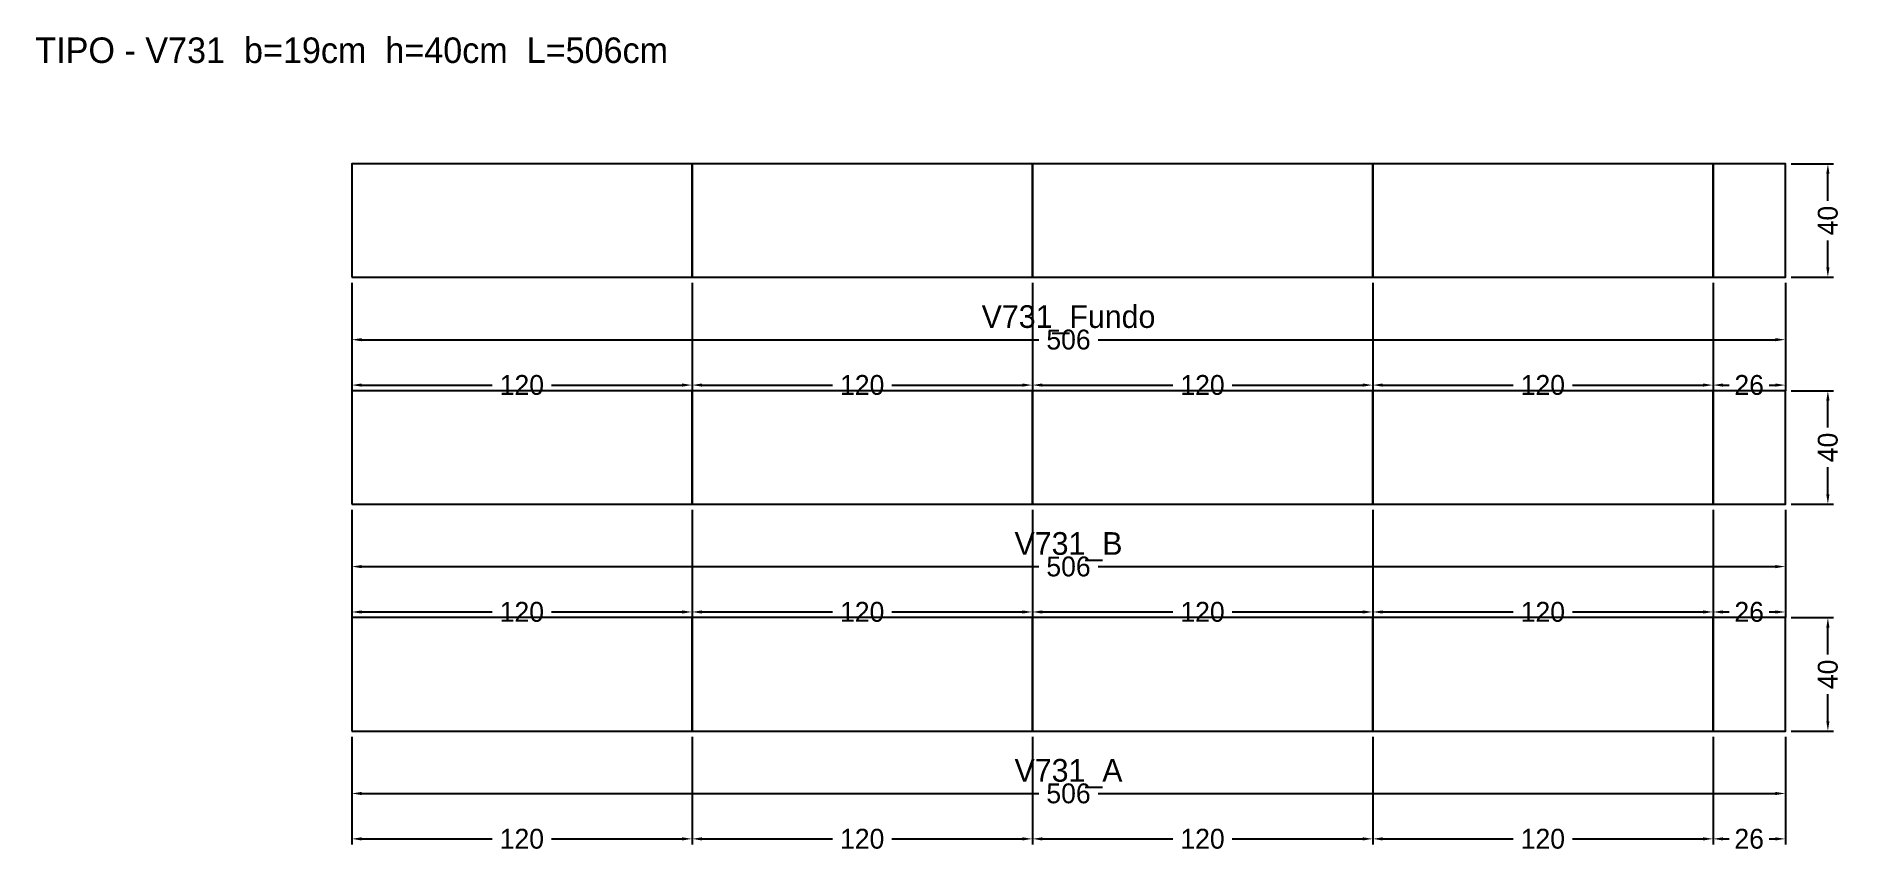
# Model space of a CAD drawing. Header units: metres. Extents: x -111 to 525, y -43 to 245.
import ezdxf

# ---------------------------------------------------------------- set-up
doc = ezdxf.new("R2010")
doc.units = ezdxf.units.M
for name, color, linetype in [('COTA', 3, 'Continuous'), ('NOMENCLATURA', 2, 'Continuous'), ('Paineis', 7, 'Continuous'), ('Texto Secao', 2, 'Continuous')]:
    doc.layers.add(name, color=color, linetype=linetype)
doc.dimstyles.new('COTA_VIG', dxfattribs={"dimtxt": 7, "dimasz": 3.5, "dimexe": 2, "dimexo": 2, "dimgap": 1.5, "dimtad": 1, "dimdec": 1, "dimcen": 2.5, "dimclrd": 3, "dimclre": 3, "dimclrt": 3, "dimazin": 3, "dimtfac": 1, "dimtmove": 0, "dimatfit": 3})

# ---------------------------------------------------------------- blocks, each defined once
blk = doc.blocks.new('_CLOSEDFILLED')
at = {"color": 0, "linetype": 'BYBLOCK'}
blk.add_solid([(-1, 0.16), (0, 0), (-1, -0.16)], dxfattribs=at)
blk = doc.blocks.new('*D1')
at = {"color": 3}
for p, q in [((0, -2), (0, -24)), ((505.5, -2), (505.5, -24)), ((3.5, -22), (242.25, -22)), ((263.25, -22), (502, -22))]:
    blk.add_line(p, q, dxfattribs=at)
at = {"layer": 'Defpoints'}
for p in [(0, 0), (505.5, 0), (0, -22)]:
    blk.add_point(p, dxfattribs=at)
at = {"layer": 'COTA', "color": 3, "xscale": 3.5, "yscale": 3.5, "rotation": 180}
blk.add_blockref('_CLOSEDFILLED', (0, -22), dxfattribs=at)
at = {"layer": 'COTA', "color": 3, "xscale": 3.5, "yscale": 3.5}
blk.add_blockref('_CLOSEDFILLED', (505.5, -22), dxfattribs=at)
at = {"layer": 'COTA', "color": 3, "insert": (252.75, -22), "char_height": 7, "attachment_point": 5}
blk.add_mtext('506', dxfattribs=at)
blk = doc.blocks.new('*D2')
at = {"color": 3}
for p, q in [((0, -2), (0, -40)), ((120, -2), (120, -40)), ((3.5, -38), (49.5, -38)), ((70.5, -38), (116.5, -38))]:
    blk.add_line(p, q, dxfattribs=at)
at = {"layer": 'Defpoints'}
for p in [(0, 0), (120, 0), (0, -38)]:
    blk.add_point(p, dxfattribs=at)
at = {"layer": 'COTA', "color": 3, "xscale": 3.5, "yscale": 3.5, "rotation": 180}
blk.add_blockref('_CLOSEDFILLED', (0, -38), dxfattribs=at)
at = {"layer": 'COTA', "color": 3, "xscale": 3.5, "yscale": 3.5}
blk.add_blockref('_CLOSEDFILLED', (120, -38), dxfattribs=at)
at = {"layer": 'COTA', "color": 3, "insert": (60, -38), "char_height": 7, "attachment_point": 5}
blk.add_mtext('120', dxfattribs=at)
blk = doc.blocks.new('*D3')
at = {"color": 3}
for p, q in [((120, -2), (120, -40)), ((240, -2), (240, -40)), ((123.5, -38), (169.5, -38)), ((190.5, -38), (236.5, -38))]:
    blk.add_line(p, q, dxfattribs=at)
at = {"layer": 'Defpoints'}
for p in [(120, 0), (240, 0), (120, -38)]:
    blk.add_point(p, dxfattribs=at)
at = {"layer": 'COTA', "color": 3, "xscale": 3.5, "yscale": 3.5, "rotation": 180}
blk.add_blockref('_CLOSEDFILLED', (120, -38), dxfattribs=at)
at = {"layer": 'COTA', "color": 3, "xscale": 3.5, "yscale": 3.5}
blk.add_blockref('_CLOSEDFILLED', (240, -38), dxfattribs=at)
at = {"layer": 'COTA', "color": 3, "insert": (180, -38), "char_height": 7, "attachment_point": 5}
blk.add_mtext('120', dxfattribs=at)
blk = doc.blocks.new('*D4')
at = {"color": 3}
for p, q in [((240, -2), (240, -40)), ((360, -2), (360, -40)), ((243.5, -38), (289.5, -38)), ((310.5, -38), (356.5, -38))]:
    blk.add_line(p, q, dxfattribs=at)
at = {"layer": 'Defpoints'}
for p in [(240, 0), (360, 0), (240, -38)]:
    blk.add_point(p, dxfattribs=at)
at = {"layer": 'COTA', "color": 3, "xscale": 3.5, "yscale": 3.5, "rotation": 180}
blk.add_blockref('_CLOSEDFILLED', (240, -38), dxfattribs=at)
at = {"layer": 'COTA', "color": 3, "xscale": 3.5, "yscale": 3.5}
blk.add_blockref('_CLOSEDFILLED', (360, -38), dxfattribs=at)
at = {"layer": 'COTA', "color": 3, "insert": (300, -38), "char_height": 7, "attachment_point": 5}
blk.add_mtext('120', dxfattribs=at)
blk = doc.blocks.new('*D5')
at = {"color": 3}
for p, q in [((360, -2), (360, -40)), ((480, -2), (480, -40)), ((363.5, -38), (409.5, -38)), ((430.5, -38), (476.5, -38))]:
    blk.add_line(p, q, dxfattribs=at)
at = {"layer": 'Defpoints'}
for p in [(360, 0), (480, 0), (360, -38)]:
    blk.add_point(p, dxfattribs=at)
at = {"layer": 'COTA', "color": 3, "xscale": 3.5, "yscale": 3.5, "rotation": 180}
blk.add_blockref('_CLOSEDFILLED', (360, -38), dxfattribs=at)
at = {"layer": 'COTA', "color": 3, "xscale": 3.5, "yscale": 3.5}
blk.add_blockref('_CLOSEDFILLED', (480, -38), dxfattribs=at)
at = {"layer": 'COTA', "color": 3, "insert": (420, -38), "char_height": 7, "attachment_point": 5}
blk.add_mtext('120', dxfattribs=at)
blk = doc.blocks.new('*D6')
at = {"color": 3}
for p, q in [((480, -2), (480, -40)), ((505.5, -2), (505.5, -40)), ((483.5, -38), (485.75, -38)), ((499.75, -38), (502, -38))]:
    blk.add_line(p, q, dxfattribs=at)
at = {"layer": 'Defpoints'}
for p in [(480, 0), (505.5, 0), (480, -38)]:
    blk.add_point(p, dxfattribs=at)
at = {"layer": 'COTA', "color": 3, "xscale": 3.5, "yscale": 3.5, "rotation": 180}
blk.add_blockref('_CLOSEDFILLED', (480, -38), dxfattribs=at)
at = {"layer": 'COTA', "color": 3, "xscale": 3.5, "yscale": 3.5}
blk.add_blockref('_CLOSEDFILLED', (505.5, -38), dxfattribs=at)
at = {"layer": 'COTA', "color": 3, "insert": (492.75, -38), "char_height": 7, "attachment_point": 5}
blk.add_mtext('26', dxfattribs=at)
blk = doc.blocks.new('*D7')
at = {"color": 3}
for p, q in [((507.5, 40), (522.5, 40)), ((520.5, 27), (520.5, 36.5)), ((520.5, 3.5), (520.5, 13)), ((507.5, 0), (522.5, 0))]:
    blk.add_line(p, q, dxfattribs=at)
at = {"layer": 'Defpoints'}
for p in [(505.5, 40), (505.5, 0), (520.5, 0)]:
    blk.add_point(p, dxfattribs=at)
at = {"layer": 'COTA', "color": 3, "xscale": 3.5, "yscale": 3.5}
for p, rotation in [((520.5, 40), 90), ((520.5, 0), 270)]:
    blk.add_blockref('_CLOSEDFILLED', p, dxfattribs=dict(at, rotation=rotation))
at = {"layer": 'COTA', "color": 3, "insert": (520.5, 20), "char_height": 7, "attachment_point": 5, "rotation": 90}
blk.add_mtext('40', dxfattribs=at)
blk = doc.blocks.new('*D8')
at = {"color": 3}
for p, q in [((0, 78), (0, 56)), ((505.5, 78), (505.5, 56)), ((3.5, 58), (242.25, 58)), ((263.25, 58), (502, 58))]:
    blk.add_line(p, q, dxfattribs=at)
at = {"layer": 'Defpoints'}
for p in [(0, 80), (505.5, 80), (0, 58)]:
    blk.add_point(p, dxfattribs=at)
at = {"layer": 'COTA', "color": 3, "xscale": 3.5, "yscale": 3.5, "rotation": 180}
blk.add_blockref('_CLOSEDFILLED', (0, 58), dxfattribs=at)
at = {"layer": 'COTA', "color": 3, "xscale": 3.5, "yscale": 3.5}
blk.add_blockref('_CLOSEDFILLED', (505.5, 58), dxfattribs=at)
at = {"layer": 'COTA', "color": 3, "insert": (252.75, 58), "char_height": 7, "attachment_point": 5}
blk.add_mtext('506', dxfattribs=at)
blk = doc.blocks.new('*D9')
at = {"color": 3}
for p, q in [((0, 78), (0, 40)), ((120, 78), (120, 40)), ((3.5, 42), (49.5, 42)), ((70.5, 42), (116.5, 42))]:
    blk.add_line(p, q, dxfattribs=at)
at = {"layer": 'Defpoints'}
for p in [(0, 80), (120, 80), (0, 42)]:
    blk.add_point(p, dxfattribs=at)
at = {"layer": 'COTA', "color": 3, "xscale": 3.5, "yscale": 3.5, "rotation": 180}
blk.add_blockref('_CLOSEDFILLED', (0, 42), dxfattribs=at)
at = {"layer": 'COTA', "color": 3, "xscale": 3.5, "yscale": 3.5}
blk.add_blockref('_CLOSEDFILLED', (120, 42), dxfattribs=at)
at = {"layer": 'COTA', "color": 3, "insert": (60, 42), "char_height": 7, "attachment_point": 5}
blk.add_mtext('120', dxfattribs=at)
blk = doc.blocks.new('*D10')
at = {"color": 3}
for p, q in [((120, 78), (120, 40)), ((240, 78), (240, 40)), ((123.5, 42), (169.5, 42)), ((190.5, 42), (236.5, 42))]:
    blk.add_line(p, q, dxfattribs=at)
at = {"layer": 'Defpoints'}
for p in [(120, 80), (240, 80), (120, 42)]:
    blk.add_point(p, dxfattribs=at)
at = {"layer": 'COTA', "color": 3, "xscale": 3.5, "yscale": 3.5, "rotation": 180}
blk.add_blockref('_CLOSEDFILLED', (120, 42), dxfattribs=at)
at = {"layer": 'COTA', "color": 3, "xscale": 3.5, "yscale": 3.5}
blk.add_blockref('_CLOSEDFILLED', (240, 42), dxfattribs=at)
at = {"layer": 'COTA', "color": 3, "insert": (180, 42), "char_height": 7, "attachment_point": 5}
blk.add_mtext('120', dxfattribs=at)
blk = doc.blocks.new('*D11')
at = {"color": 3}
for p, q in [((240, 78), (240, 40)), ((360, 78), (360, 40)), ((243.5, 42), (289.5, 42)), ((310.5, 42), (356.5, 42))]:
    blk.add_line(p, q, dxfattribs=at)
at = {"layer": 'Defpoints'}
for p in [(240, 80), (360, 80), (240, 42)]:
    blk.add_point(p, dxfattribs=at)
at = {"layer": 'COTA', "color": 3, "xscale": 3.5, "yscale": 3.5, "rotation": 180}
blk.add_blockref('_CLOSEDFILLED', (240, 42), dxfattribs=at)
at = {"layer": 'COTA', "color": 3, "xscale": 3.5, "yscale": 3.5}
blk.add_blockref('_CLOSEDFILLED', (360, 42), dxfattribs=at)
at = {"layer": 'COTA', "color": 3, "insert": (300, 42), "char_height": 7, "attachment_point": 5}
blk.add_mtext('120', dxfattribs=at)
blk = doc.blocks.new('*D12')
at = {"color": 3}
for p, q in [((360, 78), (360, 40)), ((480, 78), (480, 40)), ((363.5, 42), (409.5, 42)), ((430.5, 42), (476.5, 42))]:
    blk.add_line(p, q, dxfattribs=at)
at = {"layer": 'Defpoints'}
for p in [(360, 80), (480, 80), (360, 42)]:
    blk.add_point(p, dxfattribs=at)
at = {"layer": 'COTA', "color": 3, "xscale": 3.5, "yscale": 3.5, "rotation": 180}
blk.add_blockref('_CLOSEDFILLED', (360, 42), dxfattribs=at)
at = {"layer": 'COTA', "color": 3, "xscale": 3.5, "yscale": 3.5}
blk.add_blockref('_CLOSEDFILLED', (480, 42), dxfattribs=at)
at = {"layer": 'COTA', "color": 3, "insert": (420, 42), "char_height": 7, "attachment_point": 5}
blk.add_mtext('120', dxfattribs=at)
blk = doc.blocks.new('*D13')
at = {"color": 3}
for p, q in [((480, 78), (480, 40)), ((505.5, 78), (505.5, 40)), ((483.5, 42), (485.75, 42)), ((499.75, 42), (502, 42))]:
    blk.add_line(p, q, dxfattribs=at)
at = {"layer": 'Defpoints'}
for p in [(480, 80), (505.5, 80), (480, 42)]:
    blk.add_point(p, dxfattribs=at)
at = {"layer": 'COTA', "color": 3, "xscale": 3.5, "yscale": 3.5, "rotation": 180}
blk.add_blockref('_CLOSEDFILLED', (480, 42), dxfattribs=at)
at = {"layer": 'COTA', "color": 3, "xscale": 3.5, "yscale": 3.5}
blk.add_blockref('_CLOSEDFILLED', (505.5, 42), dxfattribs=at)
at = {"layer": 'COTA', "color": 3, "insert": (492.75, 42), "char_height": 7, "attachment_point": 5}
blk.add_mtext('26', dxfattribs=at)
blk = doc.blocks.new('*D14')
at = {"color": 3}
for p, q in [((507.5, 120), (522.5, 120)), ((520.5, 107), (520.5, 116.5)), ((520.5, 83.5), (520.5, 93)), ((507.5, 80), (522.5, 80))]:
    blk.add_line(p, q, dxfattribs=at)
at = {"layer": 'Defpoints'}
for p in [(505.5, 120), (505.5, 80), (520.5, 80)]:
    blk.add_point(p, dxfattribs=at)
at = {"layer": 'COTA', "color": 3, "xscale": 3.5, "yscale": 3.5}
for p, rotation in [((520.5, 120), 90), ((520.5, 80), 270)]:
    blk.add_blockref('_CLOSEDFILLED', p, dxfattribs=dict(at, rotation=rotation))
at = {"layer": 'COTA', "color": 3, "insert": (520.5, 100), "char_height": 7, "attachment_point": 5, "rotation": 90}
blk.add_mtext('40', dxfattribs=at)
blk = doc.blocks.new('*D15')
at = {"color": 3}
for p, q in [((0, 158), (0, 136)), ((505.5, 158), (505.5, 136)), ((3.5, 138), (242.25, 138)), ((263.25, 138), (502, 138))]:
    blk.add_line(p, q, dxfattribs=at)
at = {"layer": 'Defpoints'}
for p in [(0, 160), (505.5, 160), (0, 138)]:
    blk.add_point(p, dxfattribs=at)
at = {"layer": 'COTA', "color": 3, "xscale": 3.5, "yscale": 3.5, "rotation": 180}
blk.add_blockref('_CLOSEDFILLED', (0, 138), dxfattribs=at)
at = {"layer": 'COTA', "color": 3, "xscale": 3.5, "yscale": 3.5}
blk.add_blockref('_CLOSEDFILLED', (505.5, 138), dxfattribs=at)
at = {"layer": 'COTA', "color": 3, "insert": (252.75, 138), "char_height": 7, "attachment_point": 5}
blk.add_mtext('506', dxfattribs=at)
blk = doc.blocks.new('*D16')
at = {"color": 3}
for p, q in [((0, 158), (0, 120)), ((120, 158), (120, 120)), ((3.5, 122), (49.5, 122)), ((70.5, 122), (116.5, 122))]:
    blk.add_line(p, q, dxfattribs=at)
at = {"layer": 'Defpoints'}
for p in [(0, 160), (120, 160), (0, 122)]:
    blk.add_point(p, dxfattribs=at)
at = {"layer": 'COTA', "color": 3, "xscale": 3.5, "yscale": 3.5, "rotation": 180}
blk.add_blockref('_CLOSEDFILLED', (0, 122), dxfattribs=at)
at = {"layer": 'COTA', "color": 3, "xscale": 3.5, "yscale": 3.5}
blk.add_blockref('_CLOSEDFILLED', (120, 122), dxfattribs=at)
at = {"layer": 'COTA', "color": 3, "insert": (60, 122), "char_height": 7, "attachment_point": 5}
blk.add_mtext('120', dxfattribs=at)
blk = doc.blocks.new('*D17')
at = {"color": 3}
for p, q in [((120, 158), (120, 120)), ((240, 158), (240, 120)), ((123.5, 122), (169.5, 122)), ((190.5, 122), (236.5, 122))]:
    blk.add_line(p, q, dxfattribs=at)
at = {"layer": 'Defpoints'}
for p in [(120, 160), (240, 160), (120, 122)]:
    blk.add_point(p, dxfattribs=at)
at = {"layer": 'COTA', "color": 3, "xscale": 3.5, "yscale": 3.5, "rotation": 180}
blk.add_blockref('_CLOSEDFILLED', (120, 122), dxfattribs=at)
at = {"layer": 'COTA', "color": 3, "xscale": 3.5, "yscale": 3.5}
blk.add_blockref('_CLOSEDFILLED', (240, 122), dxfattribs=at)
at = {"layer": 'COTA', "color": 3, "insert": (180, 122), "char_height": 7, "attachment_point": 5}
blk.add_mtext('120', dxfattribs=at)
blk = doc.blocks.new('*D18')
at = {"color": 3}
for p, q in [((240, 158), (240, 120)), ((360, 158), (360, 120)), ((243.5, 122), (289.5, 122)), ((310.5, 122), (356.5, 122))]:
    blk.add_line(p, q, dxfattribs=at)
at = {"layer": 'Defpoints'}
for p in [(240, 160), (360, 160), (240, 122)]:
    blk.add_point(p, dxfattribs=at)
at = {"layer": 'COTA', "color": 3, "xscale": 3.5, "yscale": 3.5, "rotation": 180}
blk.add_blockref('_CLOSEDFILLED', (240, 122), dxfattribs=at)
at = {"layer": 'COTA', "color": 3, "xscale": 3.5, "yscale": 3.5}
blk.add_blockref('_CLOSEDFILLED', (360, 122), dxfattribs=at)
at = {"layer": 'COTA', "color": 3, "insert": (300, 122), "char_height": 7, "attachment_point": 5}
blk.add_mtext('120', dxfattribs=at)
blk = doc.blocks.new('*D19')
at = {"color": 3}
for p, q in [((360, 158), (360, 120)), ((480, 158), (480, 120)), ((363.5, 122), (409.5, 122)), ((430.5, 122), (476.5, 122))]:
    blk.add_line(p, q, dxfattribs=at)
at = {"layer": 'Defpoints'}
for p in [(360, 160), (480, 160), (360, 122)]:
    blk.add_point(p, dxfattribs=at)
at = {"layer": 'COTA', "color": 3, "xscale": 3.5, "yscale": 3.5, "rotation": 180}
blk.add_blockref('_CLOSEDFILLED', (360, 122), dxfattribs=at)
at = {"layer": 'COTA', "color": 3, "xscale": 3.5, "yscale": 3.5}
blk.add_blockref('_CLOSEDFILLED', (480, 122), dxfattribs=at)
at = {"layer": 'COTA', "color": 3, "insert": (420, 122), "char_height": 7, "attachment_point": 5}
blk.add_mtext('120', dxfattribs=at)
blk = doc.blocks.new('*D20')
at = {"color": 3}
for p, q in [((480, 158), (480, 120)), ((505.5, 158), (505.5, 120)), ((483.5, 122), (485.75, 122)), ((499.75, 122), (502, 122))]:
    blk.add_line(p, q, dxfattribs=at)
at = {"layer": 'Defpoints'}
for p in [(480, 160), (505.5, 160), (480, 122)]:
    blk.add_point(p, dxfattribs=at)
at = {"layer": 'COTA', "color": 3, "xscale": 3.5, "yscale": 3.5, "rotation": 180}
blk.add_blockref('_CLOSEDFILLED', (480, 122), dxfattribs=at)
at = {"layer": 'COTA', "color": 3, "xscale": 3.5, "yscale": 3.5}
blk.add_blockref('_CLOSEDFILLED', (505.5, 122), dxfattribs=at)
at = {"layer": 'COTA', "color": 3, "insert": (492.75, 122), "char_height": 7, "attachment_point": 5}
blk.add_mtext('26', dxfattribs=at)
blk = doc.blocks.new('*D21')
at = {"color": 3}
for p, q in [((507.5, 200), (522.5, 200)), ((520.5, 187), (520.5, 196.5)), ((520.5, 163.5), (520.5, 173)), ((507.5, 160), (522.5, 160))]:
    blk.add_line(p, q, dxfattribs=at)
at = {"layer": 'Defpoints'}
for p in [(505.5, 200), (505.5, 160), (520.5, 160)]:
    blk.add_point(p, dxfattribs=at)
at = {"layer": 'COTA', "color": 3, "xscale": 3.5, "yscale": 3.5}
for p, rotation in [((520.5, 200), 90), ((520.5, 160), 270)]:
    blk.add_blockref('_CLOSEDFILLED', p, dxfattribs=dict(at, rotation=rotation))
at = {"layer": 'COTA', "color": 3, "insert": (520.5, 180), "char_height": 7, "attachment_point": 5, "rotation": 90}
blk.add_mtext('40', dxfattribs=at)

msp = doc.modelspace()

# ---------------------------------------------------------------- linework, layer by layer
at = {"layer": 'Paineis'}
for points in [[(0, 160), (120, 160), (120, 200), (0, 200)], [(120, 160), (240, 160), (240, 200), (120, 200)], [(240, 160), (360, 160), (360, 200), (240, 200)], [(360, 160), (480, 160), (480, 200), (360, 200)], [(480, 160), (505.5, 160), (505.5, 200), (480, 200)], [(0, 80), (120, 80), (120, 120), (0, 120)], [(120, 80), (240, 80), (240, 120), (120, 120)], [(240, 80), (360, 80), (360, 120), (240, 120)], [(360, 80), (480, 80), (480, 120), (360, 120)], [(480, 80), (505.5, 80), (505.5, 120), (480, 120)], [(0, 0), (120, 0), (120, 40), (0, 40)], [(120, 0), (240, 0), (240, 40), (120, 40)], [(240, 0), (360, 0), (360, 40), (240, 40)], [(360, 0), (480, 0), (480, 40), (360, 40)], [(480, 0), (505.5, 0), (505.5, 40), (480, 40)]]:
    msp.add_lwpolyline(points, close=True, dxfattribs=at)

# ---------------------------------------------------------------- texts
at = {"layer": 'NOMENCLATURA', "insert": (0, 240), "char_height": 9, "width": 525.5, "attachment_point": 5}
msp.add_mtext('TIPO - V731  b=19cm  h=40cm  L=506cm', dxfattribs=at)
at = {"layer": 'Texto Secao', "char_height": 8, "width": 525.5, "attachment_point": 5}
for s, insert in [('V731_Fundo', (252.75, 145)), ('V731_B', (252.75, 65)), ('V731_A', (252.75, -15))]:
    msp.add_mtext(s, dxfattribs=dict(at, insert=insert))

# ---------------------------------------------------------------- dimensions: what is measured, and where the dimension line sits
at = {"layer": 'COTA'}
for base, p1, p2, picture, middle in [((520.5, 160), (505.5, 160), (505.5, 200), '*D21', (520.5, 180)), ((520.5, 80), (505.5, 80), (505.5, 120), '*D14', (520.5, 100)), ((520.5, 0), (505.5, 0), (505.5, 40), '*D7', (520.5, 20))]:
    dim = msp.add_linear_dim(base=base, p1=p1, p2=p2, angle=90, dimstyle='COTA_VIG', dxfattribs=at)
    dim.commit()
    dim.dimension.update_dxf_attribs({"geometry": picture, "text_midpoint": middle})
for base, p1, p2, picture, middle in [((0, 138), (0, 160), (505.5, 160), '*D15', (252.75, 138)), ((0, 122), (0, 160), (120, 160), '*D16', (60, 122)), ((120, 122), (120, 160), (240, 160), '*D17', (180, 122)), ((240, 122), (240, 160), (360, 160), '*D18', (300, 122)), ((360, 122), (360, 160), (480, 160), '*D19', (420, 122)), ((480, 122), (480, 160), (505.5, 160), '*D20', (492.75, 122)), ((0, 58), (0, 80), (505.5, 80), '*D8', (252.75, 58)), ((0, 42), (0, 80), (120, 80), '*D9', (60, 42)), ((120, 42), (120, 80), (240, 80), '*D10', (180, 42)), ((240, 42), (240, 80), (360, 80), '*D11', (300, 42)), ((360, 42), (360, 80), (480, 80), '*D12', (420, 42)), ((480, 42), (480, 80), (505.5, 80), '*D13', (492.75, 42)), ((0, -22), (0, 0), (505.5, 0), '*D1', (252.75, -22)), ((0, -38), (0, 0), (120, 0), '*D2', (60, -38)), ((120, -38), (120, 0), (240, 0), '*D3', (180, -38)), ((240, -38), (240, 0), (360, 0), '*D4', (300, -38)), ((360, -38), (360, 0), (480, 0), '*D5', (420, -38)), ((480, -38), (480, 0), (505.5, 0), '*D6', (492.75, -38))]:
    dim = msp.add_linear_dim(base=base, p1=p1, p2=p2, dimstyle='COTA_VIG', dxfattribs=at)
    dim.commit()
    dim.dimension.update_dxf_attribs({"geometry": picture, "text_midpoint": middle})

doc.saveas('drawing.dxf')
